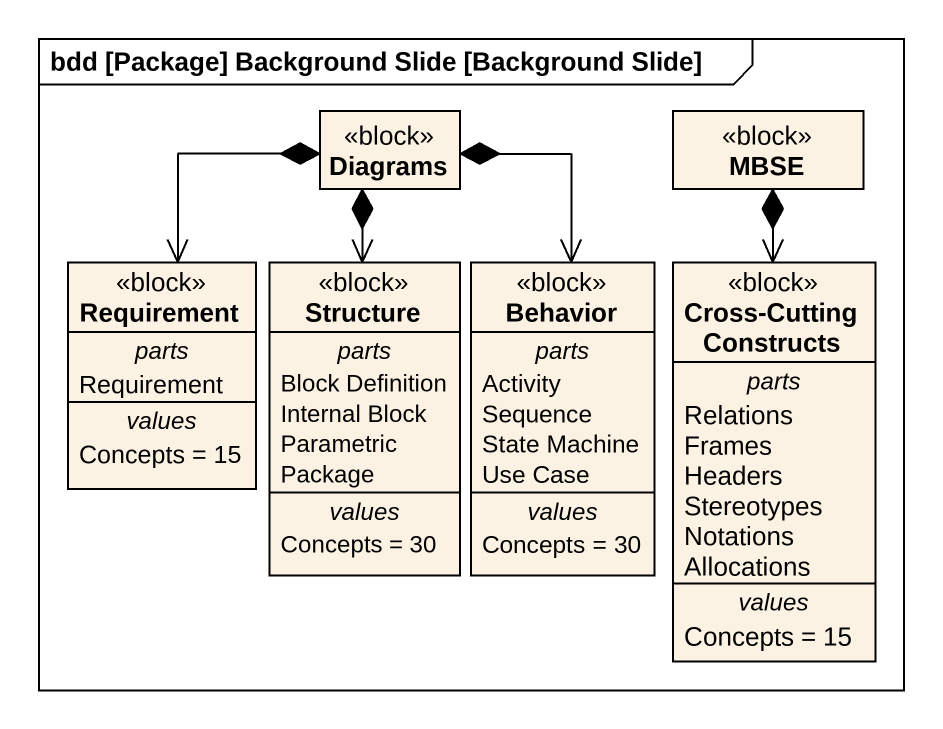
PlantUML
@startuml
mainframe bdd [Package] Background Slide [Background Slide]
hide circle
hide empty members
class Diagrams <<block>>
class MBSE <<block>>
class Requirement <<block>> {
  -- parts --
  Requirement
  -- values --
  Concepts = 15
}
class Structure <<block>> {
  -- parts --
  Block Definition
  Internal Block
  Parametric
  Package
  -- values --
  Concepts = 30
}
class Behavior <<block>> {
  -- parts --
  Activity
  Sequence
  State Machine
  Use Case
  -- values --
  Concepts = 30
}
class "Cross-Cutting Constructs" as Cross_Cutting_Constructs <<block>> {
  -- parts --
  Relations
  Frames
  Headers
  Stereotypes
  Notations
  Allocations
  -- values --
  Concepts = 15
}
Diagrams *--> Requirement
Diagrams *--> Structure
Diagrams *--> Behavior
MBSE *--> Cross_Cutting_Constructs
@enduml
